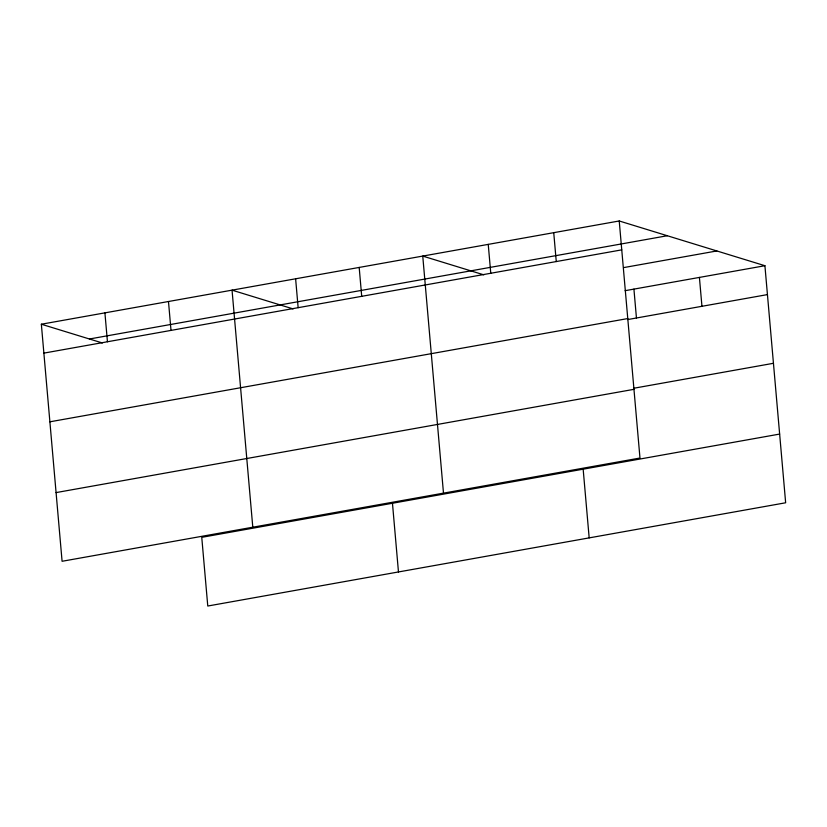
<?xml version="1.0" encoding="UTF-8"?>
<svg xmlns="http://www.w3.org/2000/svg" width="827" height="827" viewBox="0 0 827 827"><rect width="100%" height="100%" fill="white"/><g stroke="black" fill="none" stroke-linecap="round" stroke-linejoin="round"><path stroke-width="1.24" d="M619.227 220.974L639.974 458.034L62.087 561.285L41.35 324.225L619.227 220.974L764.913 265.715L785.65 502.775L207.773 606.026L201.757 537.333L779.644 434.072M89.43 338.998L667.306 235.736M43.872 353.119L621.759 249.857M623.63 267.607L716.833 250.953M625.109 290.69L764.913 265.715M49.889 421.811L627.765 318.56M627.631 319.573L767.435 294.598M633.647 388.276L773.452 363.291M56.081 492.592L633.958 389.331M483.795 274.833L422.752 256.081L443.489 493.14M293.099 308.905L232.046 290.153L252.793 527.212M41.35 324.225L102.393 342.978M699.415 277.417L701.947 306.3M633.927 289.119L636.449 318.002M583.159 469.178L589.175 537.881M553.739 232.676L556.261 261.559M488.24 244.379L490.773 273.261M392.463 503.261L398.469 571.953M359.187 267.441L361.709 296.324M295.621 278.792L298.144 307.685M168.481 301.514L171.013 330.397M104.915 312.875L107.448 341.758"/></g></svg>
